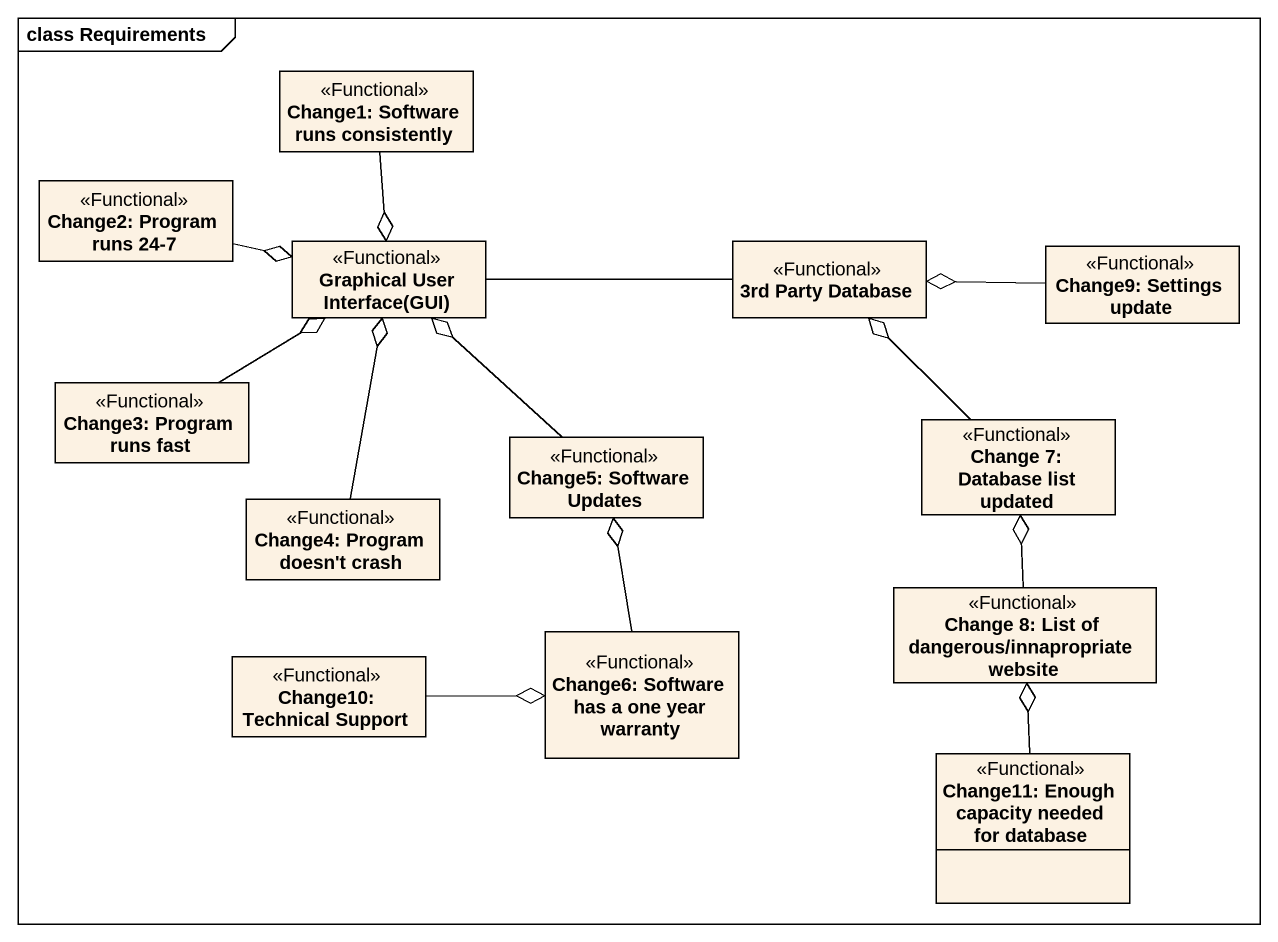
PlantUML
@startuml
mainframe class Requirements
hide circle
hide empty members
class "Change1: Software runs consistently" as Change1_Software_runs <<Functional>>
class "Change2: Program runs 24-7" as Change2_Program_runs_24_7 <<Functional>>
class "Graphical User Interface(GUI)" as Graphical_User_Interface_GUI <<Functional>>
class "3rd Party Database" as r3rd_Party_Database <<Functional>>
class "Change9: Settings update" as Change9_Settings_update <<Functional>>
class "Change3: Program runs fast" as Change3_Program_runs_fast <<Functional>>
class "Change5: Software Updates" as Change5_Software_Updates <<Functional>>
class "Change 7: Database list updated" as Change_7_Database_list <<Functional>>
class "Change4: Program doesn't crash" as Change4_Program_doesn_t <<Functional>>
class "Change 8: List of dangerous/innapropriate website" as Change_8_List_of_dangerous <<Functional>>
class "Change10: Technical Support" as Change10_Technical_Support <<Functional>>
class "Change6: Software has a one year warranty" as Change6_Software_has_a_one <<Functional>>
class "Change11: Enough capacity needed for database" as Change11_Enough_capacity <<Functional>>
Change1_Software_runs --o Graphical_User_Interface_GUI
Change2_Program_runs_24_7 -right-o Graphical_User_Interface_GUI
Graphical_User_Interface_GUI -right- r3rd_Party_Database
Change9_Settings_update -left-o r3rd_Party_Database
Change3_Program_runs_fast -up-o Graphical_User_Interface_GUI
Change5_Software_Updates -up-o Graphical_User_Interface_GUI
Change_7_Database_list -up-o r3rd_Party_Database
Change4_Program_doesn_t -up-o Graphical_User_Interface_GUI
Change_8_List_of_dangerous -up-o Change_7_Database_list
Change10_Technical_Support -right-o Change6_Software_has_a_one
Change6_Software_has_a_one -up-o Change5_Software_Updates
Change11_Enough_capacity -up-o Change_8_List_of_dangerous
@enduml
